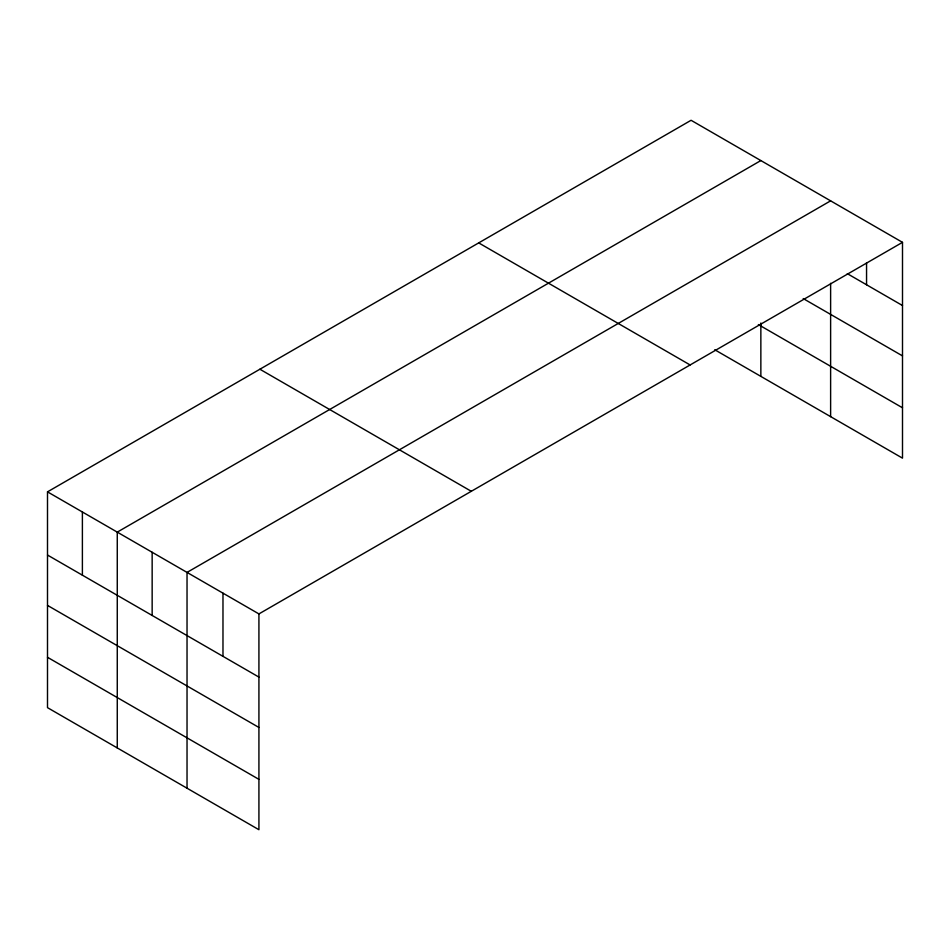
<?xml version="1.0" encoding="UTF-8"?>
<svg xmlns="http://www.w3.org/2000/svg" width="950" height="950" viewBox="0 0 950 950"><rect width="100%" height="100%" fill="white"/><g stroke="black" fill="none" stroke-linecap="round" stroke-linejoin="round"><path stroke-width="1.43" d="M902.5 242.345L691.078 120.282L47.5 491.851L47.5 707.655L258.923 829.718L258.923 613.914L902.5 242.345L902.5 458.149L714.756 349.754M760.855 160.562L117.266 532.131L117.266 747.935M830.621 200.842L187.031 572.411L187.031 788.215M847.305 273.659L902.5 305.532M803.213 298.573L902.5 355.894M758.361 324.567L902.5 407.787M478.705 242.891L690.116 364.954M259.884 369.229L471.295 491.293M47.5 491.851L258.923 613.914M47.5 555.038L258.923 677.101M47.5 605.399L258.923 727.462M47.5 657.293L258.923 779.356M866.554 262.734L866.554 284.774M830.621 283.29L830.621 416.646M760.855 323.036L760.855 376.366M222.977 593.156L222.977 656.355M152.154 552.271L152.154 615.457M82.389 511.991L82.389 575.178"/></g></svg>
